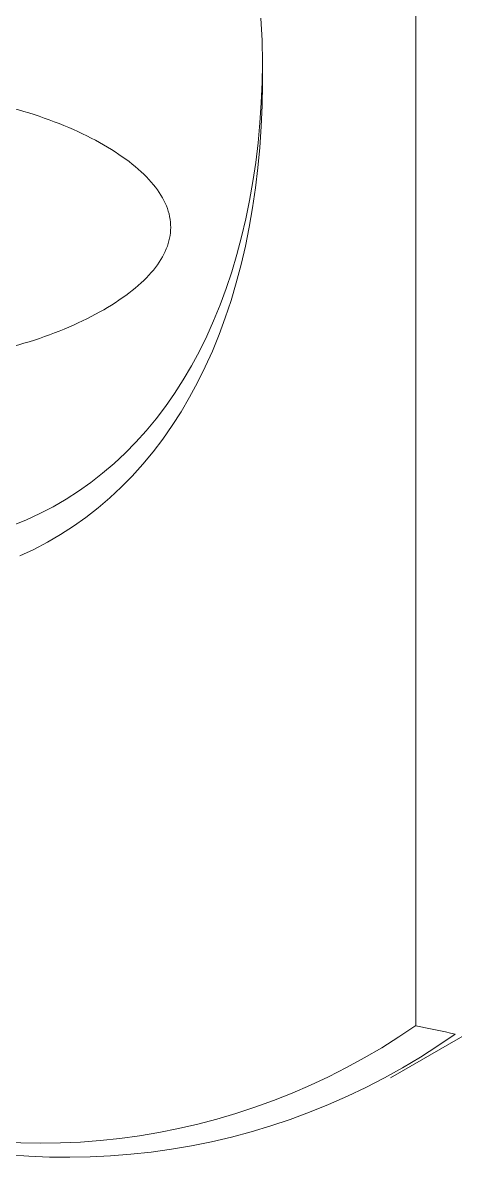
# Model space of a CAD drawing. Header units: inches. Extents: x 0.1 to 10.9, y 0.1 to 8.4.
# Drawn here: x 10.141 to 10.373, y 6.445 to 7.054 of the extents above; entities that cross this region are included whole.
import ezdxf

# ---------------------------------------------------------------- set-up
doc = ezdxf.new("R2010")
doc.units = ezdxf.units.IN
doc.header["$MEASUREMENT"] = 0

msp = doc.modelspace()

# ---------------------------------------------------------------- linework, layer by layer
at = {"color": 7, "linetype": 'Continuous', "lineweight": 0}
for p, q in [((10.35229, 6.51555), (10.35229, 7.44124)), ((10.33867, 6.48748), (10.74172, 6.72016))]:
    msp.add_line(p, q, dxfattribs=at)
at = {"color": 7, "linetype": 'Continuous', "lineweight": 0, "flags": 128}
for points in [[(10.26918, 7.05676), (10.26974, 7.04482), (10.27003, 7.03302), (10.27006, 7.02137), (10.26983, 7.00987), (10.26933, 6.99854), (10.26857, 6.98738), (10.26755, 6.97639), (10.26626, 6.9656), (10.26471, 6.95499), (10.2629, 6.94459), (10.26084, 6.9344), (10.25851, 6.92442), (10.25593, 6.91466), (10.25309, 6.90513), (10.25001, 6.89584), (10.24667, 6.88679), (10.24308, 6.87799), (10.23925, 6.86944), (10.23518, 6.86115), (10.23086, 6.85312), (10.22631, 6.84537), (10.22152, 6.8379), (10.21651, 6.8307), (10.21126, 6.82379), (10.2058, 6.81718), (10.20011, 6.81085), (10.1942, 6.80483), (10.18809, 6.79912), (10.18177, 6.79371), (10.17524, 6.78861), (10.16851, 6.78383), (10.1616, 6.77937), (10.15449, 6.77522), (10.14719, 6.77141), (10.13972, 6.76792)], [(10.13583, 6.78419), (10.14326, 6.78726), (10.15053, 6.79065), (10.15762, 6.79435), (10.16453, 6.79838), (10.17126, 6.80271), (10.1778, 6.80736), (10.18415, 6.81231), (10.19029, 6.81757), (10.19624, 6.82312), (10.20198, 6.82897), (10.20751, 6.83511), (10.21283, 6.84154), (10.21793, 6.84826), (10.22281, 6.85525), (10.22746, 6.86251), (10.23189, 6.87004), (10.23609, 6.87784), (10.24005, 6.8859), (10.24378, 6.8942), (10.24727, 6.90276), (10.25052, 6.91155), (10.25352, 6.92058), (10.25628, 6.92984), (10.2588, 6.93932), (10.26106, 6.94902), (10.26307, 6.95893), (10.26484, 6.96904), (10.26634, 6.97934), (10.2676, 6.98983), (10.2686, 7.00051), (10.26934, 7.01136), (10.26983, 7.02237), (10.27005, 7.03204)]]:
    msp.add_lwpolyline(points, dxfattribs=at)
at = {"color": 7, "linetype": 'Continuous', "lineweight": 0}
for centre, radius, start, end in [((10.15052, 6.80615), 0.35377, 249.14849, 304.77261), ((10.16541, 6.80493), 0.3601, 249.00903, 305.30041)]:
    msp.add_arc(centre, radius, start, end, dxfattribs=at)
msp.add_open_spline([(10.1847, 6.98874), (10.19047, 6.98541), (10.19557, 6.98196), (10.20449, 6.97483), (10.20834, 6.97111), (10.21449, 6.9636), (10.21681, 6.95982), (10.21994, 6.95215), (10.22073, 6.94824), (10.22072, 6.93671), (10.21753, 6.92894), (10.20836, 6.91778), (10.20454, 6.91409), (10.19554, 6.90691), (10.19045, 6.90348), (10.17906, 6.89691), (10.17271, 6.89373), (10.15931, 6.88797), (10.15223, 6.88534), (10.12984, 6.87833), (10.11388, 6.87496), (10.08968, 6.87263), (10.08172, 6.87232), (10.06603, 6.87269), (10.0582, 6.87339), (10.04333, 6.87585), (10.03626, 6.87759), (10.02282, 6.88217), (10.01648, 6.88502), (9.99941, 6.89486), (9.99022, 6.90344), (9.98101, 6.9179), (9.97865, 6.92306), (9.97552, 6.93359), (9.97473, 6.93894), (9.97472, 6.94974), (9.97552, 6.95521), (9.97862, 6.9657), (9.98093, 6.97079), (9.99018, 6.98542), (9.99923, 6.99392), (10.01644, 7.00387), (10.02266, 7.00665), (10.03603, 7.01122), (10.04327, 7.013), (10.05812, 7.01544), (10.06578, 7.01613), (10.08159, 7.01651), (10.08965, 7.01619), (10.11361, 7.01389), (10.12976, 7.01052), (10.15199, 7.0036), (10.15922, 7.00095), (10.17268, 6.99517), (10.17893, 6.99207), (10.1847, 6.98874)], degree=3, knots=[0, 0, 0, 0, 0.03125, 0.03125, 0.0625, 0.0625, 0.09375, 0.09375, 0.125, 0.125, 0.1875, 0.1875, 0.21875, 0.21875, 0.25, 0.25, 0.28125, 0.28125, 0.3125, 0.3125, 0.375, 0.375, 0.40625, 0.40625, 0.4375, 0.4375, 0.46875, 0.46875, 0.5, 0.5, 0.5625, 0.5625, 0.59375, 0.59375, 0.625, 0.625, 0.65625, 0.65625, 0.6875, 0.6875, 0.75, 0.75, 0.78125, 0.78125, 0.8125, 0.8125, 0.84375, 0.84375, 0.875, 0.875, 0.9375, 0.9375, 0.96875, 0.96875, 1, 1, 1, 1], dxfattribs=at)
msp.add_open_spline([(10.3735, 6.51104), (10.36643, 6.51254), (10.35935, 6.51404), (10.35229, 6.51555)], degree=3, dxfattribs=at)

doc.saveas('drawing.dxf')
